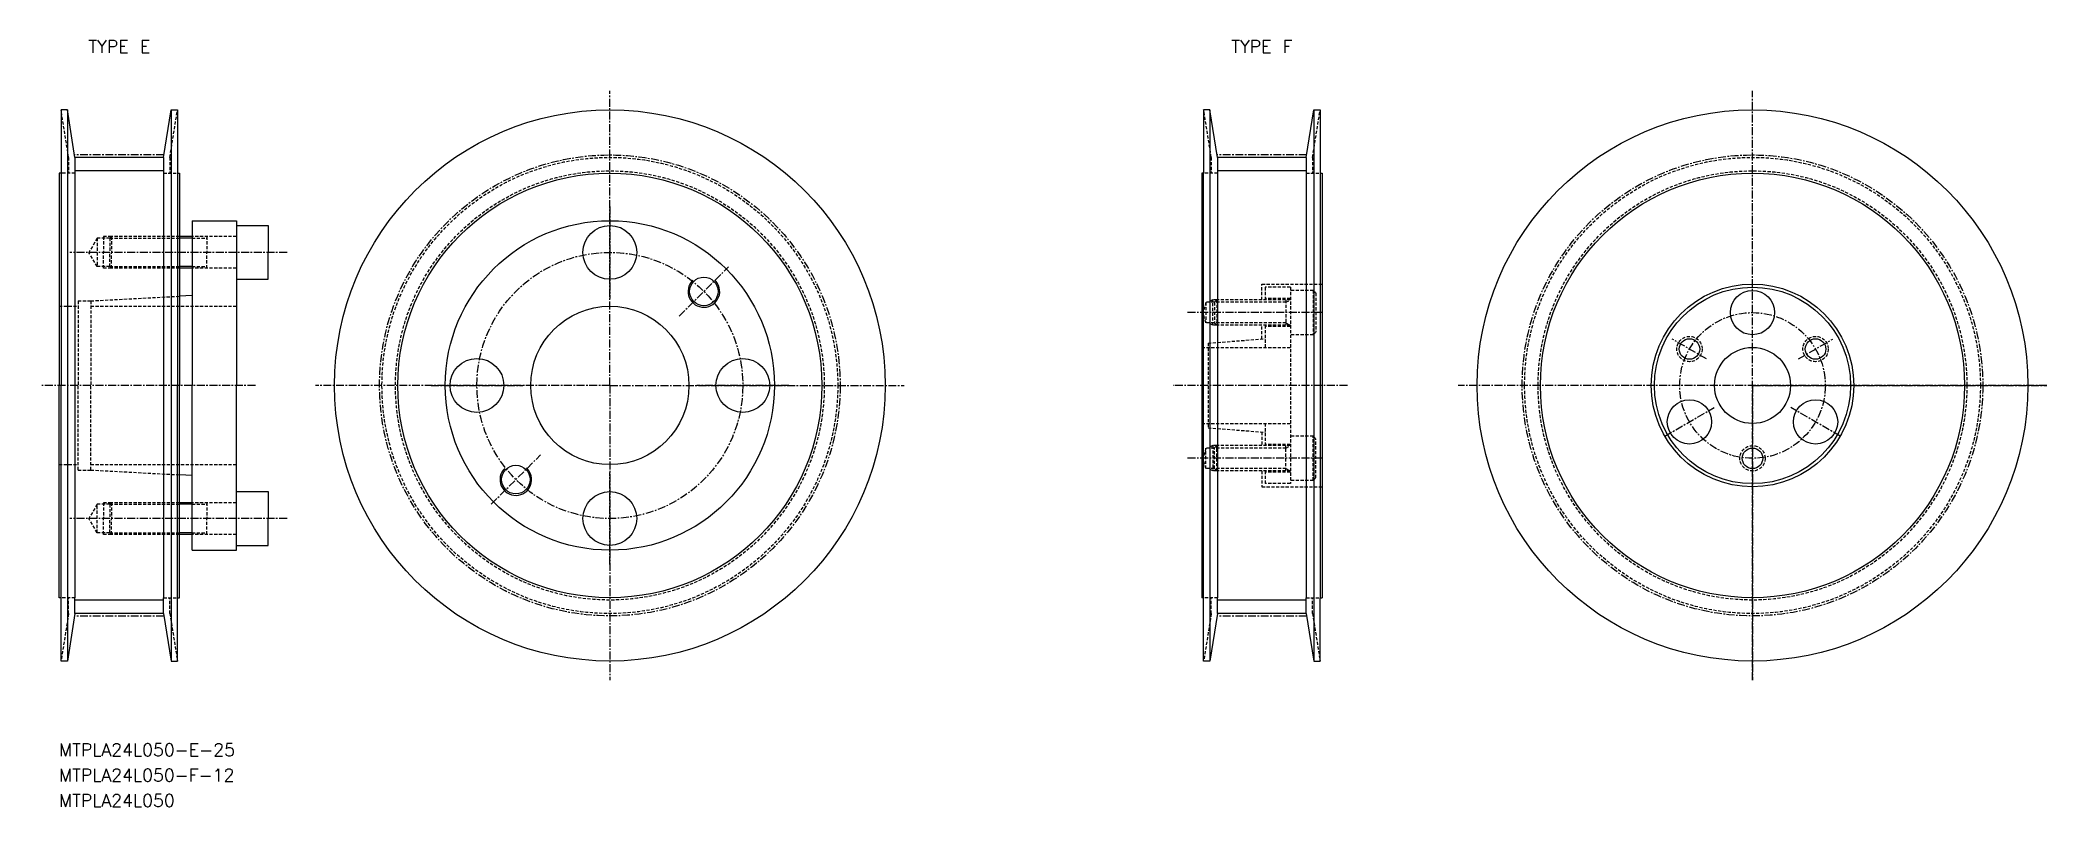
# Model space of a CAD drawing. Extents: x 333 to 650, y 1627 to 1748.
import ezdxf
from ezdxf.enums import TextEntityAlignment as Align

# ---------------------------------------------------------------- set-up
doc = ezdxf.new("R2010")
doc.units = 0
doc.linetypes.add('CENTER', pattern=[2, 1.25, -0.25, 0.25, -0.25])
doc.linetypes.add('DASHED', pattern=[0.75, 0.5, -0.25])
doc.layers.get('0').update_dxf_attribs({"linetype": 'CONTINUOUS'})
doc.layers.add('CENTER', color=1, linetype='CENTER')
doc.styles.add('MISUMI', font='txt.shx')

msp = doc.modelspace()

# ---------------------------------------------------------------- linework, layer by layer
at = {"color": 3, "linetype": 'DASHED'}
for p, q in [((337.8, 1729.38), (336.6, 1736.88)), ((353.8, 1729.38), (355, 1736.88)), ((518.3, 1729.38), (517.1, 1736.88)), ((534.3, 1729.38), (535.5, 1736.88)), ((337.8, 1729.38), (337.8, 1726.88)), ((353.8, 1729.38), (353.8, 1726.88)), ((518.3, 1729.38), (518.3, 1726.88)), ((534.3, 1729.38), (534.3, 1726.88)), ((338.8, 1726.88), (336.6, 1726.88)), ((352.8, 1726.88), (355, 1726.88)), ((519.3, 1726.88), (517.1, 1726.88)), ((533.3, 1726.88), (535.5, 1726.88)), ((342.3, 1716.63), (341, 1714.38)), ((342.3, 1716.63), (342.3, 1712.13)), ((344.3, 1716.63), (342.3, 1716.63)), ((343.3, 1716.88), (343.3, 1714.38)), ((344.55, 1716.88), (343.3, 1716.88)), ((344.55, 1716.88), (344.3, 1716.63)), ((344.3, 1716.63), (355.3, 1716.63)), ((344.3, 1716.63), (344.3, 1714.38)), ((355.3, 1716.88), (344.55, 1716.88)), ((344.55, 1716.88), (344.55, 1714.38)), ((364.3, 1716.88), (357.3, 1716.88)), ((357.3, 1716.63), (359.63, 1716.63)), ((359.63, 1716.88), (359.63, 1714.38)), ((342.3, 1712.13), (341, 1714.38)), ((344.3, 1712.13), (342.3, 1712.13)), ((343.3, 1711.88), (343.3, 1714.38)), ((344.55, 1711.88), (343.3, 1711.88)), ((344.3, 1712.13), (344.3, 1714.38)), ((344.3, 1712.13), (355.3, 1712.13)), ((344.55, 1711.88), (344.3, 1712.13)), ((344.55, 1711.88), (344.55, 1714.38)), ((355.3, 1711.88), (344.55, 1711.88)), ((357.3, 1712.13), (359.63, 1712.13)), ((364.3, 1711.88), (357.3, 1711.88)), ((359.63, 1711.88), (359.63, 1714.38)), ((526.3, 1709.38), (535.8, 1709.38)), ((526.3, 1706.88), (526.3, 1709.38)), ((530.8, 1708.88), (526.8, 1708.88)), ((526.8, 1708.88), (526.8, 1706.88)), ((530.8, 1708.88), (530.8, 1677.88)), ((336.3, 1705.88), (339.3, 1705.88)), ((339.3, 1706.73), (339.3, 1693.38)), ((339.3, 1706.73), (341.3, 1706.73)), ((341.3, 1706.73), (355.3, 1707.47)), ((341.3, 1706.73), (341.3, 1693.38)), ((341.3, 1705.88), (364.3, 1705.88)), ((517.46, 1706.5), (516.98, 1704.88)), ((517.46, 1706.5), (517.46, 1703.25)), ((518.8, 1706.5), (517.46, 1706.5)), ((518.56, 1706.88), (517.9, 1706.5)), ((518.56, 1702.88), (518.56, 1706.88)), ((519.18, 1706.88), (518.56, 1706.88)), ((518.8, 1706.5), (519.18, 1706.88)), ((530.1, 1706.5), (518.8, 1706.5)), ((518.8, 1706.5), (518.8, 1703.25)), ((530.8, 1706.88), (519.18, 1706.88)), ((519.18, 1706.88), (519.18, 1702.88)), ((530.8, 1707.08), (526.8, 1707.08)), ((530.1, 1706.88), (530.1, 1702.88)), ((530.1, 1706.5), (530.76, 1706.88)), ((534.4, 1708.38), (530.8, 1708.38)), ((534.4, 1708.38), (534.4, 1701.38)), ((534.4, 1708.38), (534.8, 1707.98)), ((534.8, 1707.98), (534.8, 1701.78)), ((517.46, 1703.25), (516.98, 1704.88)), ((518.8, 1703.25), (517.46, 1703.25)), ((518.56, 1702.88), (517.9, 1703.25)), ((519.18, 1702.88), (518.56, 1702.88)), ((530.1, 1703.25), (518.8, 1703.25)), ((519.18, 1702.88), (518.8, 1703.25)), ((530.8, 1702.88), (519.18, 1702.88)), ((526.3, 1700.71), (526.3, 1702.88)), ((526.8, 1702.88), (526.8, 1699.38)), ((530.8, 1702.68), (526.8, 1702.68)), ((530.1, 1703.25), (530.76, 1702.88)), ((516.8, 1699.38), (530.8, 1699.38)), ((517.8, 1700.06), (526.8, 1700.75)), ((517.8, 1700.06), (517.8, 1686.69)), ((534.4, 1701.38), (530.8, 1701.38)), ((534.4, 1701.38), (534.8, 1701.78)), ((339.3, 1680.03), (339.3, 1693.38)), ((341.3, 1680.03), (341.3, 1693.38)), ((516.8, 1687.38), (530.8, 1687.38)), ((517.8, 1686.69), (526.8, 1686)), ((526.8, 1687.38), (526.8, 1683.88)), ((517.46, 1683.5), (516.98, 1681.88)), ((517.46, 1680.25), (517.46, 1683.5)), ((518.8, 1683.5), (517.46, 1683.5)), ((518.56, 1683.88), (517.9, 1683.5)), ((518.56, 1683.88), (518.56, 1679.88)), ((519.18, 1683.88), (518.56, 1683.88)), ((519.18, 1683.88), (518.8, 1683.5)), ((530.1, 1683.5), (518.8, 1683.5)), ((518.8, 1680.25), (518.8, 1683.5)), ((530.8, 1683.88), (519.18, 1683.88)), ((519.18, 1679.88), (519.18, 1683.88)), ((526.3, 1686.04), (526.3, 1683.88)), ((530.8, 1684.08), (526.8, 1684.08)), ((530.1, 1679.88), (530.1, 1683.88)), ((530.1, 1683.5), (530.76, 1683.88)), ((534.4, 1685.38), (530.8, 1685.38)), ((534.4, 1678.38), (534.4, 1685.38)), ((534.4, 1685.38), (534.8, 1684.98)), ((534.8, 1678.78), (534.8, 1684.98)), ((336.3, 1680.88), (339.3, 1680.88)), ((341.3, 1680.88), (364.3, 1680.88)), ((517.46, 1680.25), (516.98, 1681.88)), ((518.8, 1680.25), (517.46, 1680.25)), ((518.56, 1679.88), (517.9, 1680.25)), ((530.1, 1680.25), (518.8, 1680.25)), ((518.8, 1680.25), (519.18, 1679.88)), ((530.1, 1680.25), (530.76, 1679.88)), ((339.3, 1680.03), (341.3, 1680.03)), ((341.3, 1680.03), (355.3, 1679.28)), ((519.18, 1679.88), (518.56, 1679.88)), ((530.8, 1679.88), (519.18, 1679.88)), ((526.3, 1679.88), (526.3, 1677.38)), ((526.3, 1677.38), (535.8, 1677.38)), ((526.8, 1679.88), (526.8, 1677.88)), ((530.8, 1679.68), (526.8, 1679.68)), ((530.8, 1677.88), (526.8, 1677.88)), ((534.4, 1678.38), (530.8, 1678.38)), ((534.4, 1678.38), (534.8, 1678.78)), ((342.3, 1674.63), (341, 1672.38)), ((342.3, 1670.13), (342.3, 1674.63)), ((344.3, 1674.63), (342.3, 1674.63)), ((344.55, 1674.88), (343.3, 1674.88)), ((343.3, 1674.88), (343.3, 1672.38)), ((344.55, 1674.88), (344.3, 1674.63)), ((344.3, 1674.63), (355.3, 1674.63)), ((344.3, 1674.63), (344.3, 1672.38)), ((355.3, 1674.88), (344.55, 1674.88)), ((344.55, 1674.88), (344.55, 1672.38)), ((364.3, 1674.88), (357.3, 1674.88)), ((357.3, 1674.63), (359.63, 1674.63)), ((359.63, 1674.88), (359.63, 1672.38)), ((342.3, 1670.13), (341, 1672.38)), ((343.3, 1669.88), (343.3, 1672.38)), ((344.3, 1670.13), (344.3, 1672.38)), ((344.55, 1669.88), (344.55, 1672.38)), ((359.63, 1669.88), (359.63, 1672.38)), ((344.3, 1670.13), (342.3, 1670.13)), ((344.55, 1669.88), (343.3, 1669.88)), ((344.3, 1670.13), (355.3, 1670.13)), ((344.55, 1669.88), (344.3, 1670.13)), ((355.3, 1669.88), (344.55, 1669.88)), ((357.3, 1670.13), (359.63, 1670.13)), ((364.3, 1669.88), (357.3, 1669.88)), ((338.8, 1659.88), (336.6, 1659.88)), ((337.8, 1657.38), (337.8, 1659.88)), ((352.8, 1659.88), (355, 1659.88)), ((353.8, 1657.38), (353.8, 1659.88)), ((519.3, 1659.88), (517.1, 1659.88)), ((518.3, 1657.38), (518.3, 1659.88)), ((533.3, 1659.88), (535.5, 1659.88)), ((534.3, 1657.38), (534.3, 1659.88)), ((337.8, 1657.38), (336.6, 1649.88)), ((353.8, 1657.38), (355, 1649.88)), ((518.3, 1657.38), (517.1, 1649.88)), ((534.3, 1657.38), (535.5, 1649.88))]:
    msp.add_line(p, q, dxfattribs=at)
at = {"color": 7, "linetype": 'CONTINUOUS'}
for p, q in [((336.6, 1736.88), (336.6, 1726.88)), ((337.6, 1736.88), (336.6, 1736.88)), ((337.6, 1736.88), (337.6, 1649.88)), ((338.8, 1729.38), (337.6, 1736.88)), ((352.8, 1729.38), (354, 1736.88)), ((354, 1736.88), (354, 1649.88)), ((354, 1736.88), (355, 1736.88)), ((355, 1736.88), (355, 1726.88)), ((517.1, 1736.88), (517.1, 1726.88)), ((518.1, 1736.88), (517.1, 1736.88)), ((518.1, 1736.88), (518.1, 1649.88)), ((519.3, 1729.38), (518.1, 1736.88)), ((533.3, 1729.38), (534.5, 1736.88)), ((534.5, 1736.88), (534.5, 1649.88)), ((534.5, 1736.88), (535.5, 1736.88)), ((535.5, 1736.88), (535.5, 1726.88)), ((352.8, 1729.38), (338.8, 1729.38)), ((338.8, 1729.38), (338.8, 1726.88)), ((352.8, 1729.38), (352.8, 1726.88)), ((533.3, 1729.38), (519.3, 1729.38)), ((519.3, 1729.38), (519.3, 1726.88)), ((533.3, 1729.38), (533.3, 1726.88)), ((336.3, 1726.88), (336.3, 1693.38)), ((336.6, 1726.88), (336.3, 1726.88)), ((336.6, 1726.88), (336.6, 1693.38)), ((338.8, 1726.88), (338.8, 1659.88)), ((352.8, 1726.88), (352.8, 1659.88)), ((355, 1726.88), (355, 1693.38)), ((355, 1726.88), (355.3, 1726.88)), ((355.3, 1726.88), (355.3, 1716.88)), ((516.8, 1726.88), (516.8, 1659.88)), ((517.1, 1726.88), (516.8, 1726.88)), ((517.1, 1659.88), (517.1, 1726.88)), ((519.3, 1726.88), (519.3, 1659.88)), ((533.3, 1726.88), (533.3, 1659.88)), ((535.5, 1726.88), (535.5, 1659.88)), ((535.5, 1726.88), (535.8, 1726.88)), ((535.8, 1726.88), (535.8, 1659.88)), ((357.3, 1719.38), (364.3, 1719.38)), ((357.3, 1719.38), (357.3, 1716.88)), ((364.3, 1719.38), (364.3, 1718.63)), ((364.3, 1718.63), (364.3, 1710.13)), ((364.3, 1718.63), (369.3, 1718.63)), ((369.3, 1718.63), (369.3, 1714.38)), ((355.3, 1716.88), (355.3, 1711.88)), ((357.3, 1716.88), (355.3, 1716.88)), ((357.3, 1716.88), (357.3, 1711.88)), ((355.3, 1711.88), (355.3, 1707.47)), ((357.3, 1711.88), (355.3, 1711.88)), ((357.3, 1711.88), (357.3, 1707.58)), ((369.3, 1710.13), (369.3, 1714.38)), ((364.3, 1710.13), (364.3, 1693.38)), ((364.3, 1710.13), (369.3, 1710.13)), ((357.3, 1707.58), (355.3, 1707.47)), ((355.3, 1707.47), (355.3, 1693.38)), ((357.3, 1707.58), (357.3, 1693.38)), ((336.3, 1659.88), (336.3, 1693.38)), ((336.6, 1659.88), (336.6, 1693.38)), ((355, 1659.88), (355, 1693.38)), ((355.3, 1679.28), (355.3, 1693.38)), ((357.3, 1679.18), (357.3, 1693.38)), ((364.3, 1676.63), (364.3, 1693.38)), ((355.3, 1674.88), (355.3, 1679.28)), ((357.3, 1679.18), (355.3, 1679.28)), ((357.3, 1674.88), (357.3, 1679.18)), ((355.3, 1669.88), (355.3, 1674.88)), ((357.3, 1674.88), (355.3, 1674.88)), ((357.3, 1669.88), (357.3, 1674.88)), ((364.3, 1668.13), (364.3, 1676.63)), ((364.3, 1676.63), (369.3, 1676.63)), ((369.3, 1676.63), (369.3, 1672.38)), ((369.3, 1668.13), (369.3, 1672.38)), ((355.3, 1659.88), (355.3, 1669.88)), ((357.3, 1669.88), (355.3, 1669.88)), ((357.3, 1667.38), (357.3, 1669.88)), ((364.3, 1668.13), (369.3, 1668.13)), ((364.3, 1667.38), (364.3, 1668.13)), ((357.3, 1667.38), (364.3, 1667.38)), ((336.6, 1659.88), (336.3, 1659.88)), ((336.6, 1649.88), (336.6, 1659.88)), ((338.8, 1657.38), (338.8, 1659.88)), ((352.8, 1657.38), (352.8, 1659.88)), ((355, 1649.88), (355, 1659.88)), ((355, 1659.88), (355.3, 1659.88)), ((517.1, 1659.88), (516.8, 1659.88)), ((517.1, 1649.88), (517.1, 1659.88)), ((519.3, 1657.38), (519.3, 1659.88)), ((533.3, 1657.38), (533.3, 1659.88)), ((535.5, 1649.88), (535.5, 1659.88)), ((535.5, 1659.88), (535.8, 1659.88)), ((338.8, 1657.38), (337.6, 1649.88)), ((352.8, 1657.38), (338.8, 1657.38)), ((352.8, 1657.38), (354, 1649.88)), ((519.3, 1657.38), (518.1, 1649.88)), ((533.3, 1657.38), (519.3, 1657.38)), ((533.3, 1657.38), (534.5, 1649.88)), ((337.6, 1649.88), (336.6, 1649.88)), ((354, 1649.88), (355, 1649.88)), ((518.1, 1649.88), (517.1, 1649.88)), ((534.5, 1649.88), (535.5, 1649.88))]:
    msp.add_line(p, q, dxfattribs=at)
at = {"color": 3, "linetype": 'CONTINUOUS'}
for p, q in [((352.8, 1727.25), (338.8, 1727.25)), ((533.3, 1727.25), (519.3, 1727.25)), ((352.8, 1659.51), (338.8, 1659.51)), ((533.3, 1659.51), (519.3, 1659.51))]:
    msp.add_line(p, q, dxfattribs=at)
at = {"color": 3}
for p, q in [((357.3, 1716.63), (355.3, 1716.63)), ((357.3, 1712.13), (355.3, 1712.13)), ((357.3, 1674.63), (355.3, 1674.63)), ((357.3, 1670.13), (355.3, 1670.13))]:
    msp.add_line(p, q, dxfattribs=at)
at = {"color": 7, "linetype": 'CONTINUOUS'}
for centre, radius in [((423.3, 1693.38), 43.5), ((603.8, 1693.38), 43.5), ((423.3, 1693.38), 33.5), ((603.8, 1693.38), 33.5), ((423.3, 1693.38), 26), ((423.3, 1693.38), 26), ((423.3, 1714.38), 4.25), ((438.15, 1708.22), 2.25), ((603.8, 1693.38), 16), ((603.8, 1693.38), 15.5), ((423.3, 1693.38), 12.5), ((603.8, 1704.88), 3.5), ((593.84, 1699.13), 1.62), ((603.8, 1693.38), 6), ((613.76, 1699.13), 1.62), ((402.3, 1693.38), 4.25), ((444.3, 1693.38), 4.25), ((593.84, 1687.63), 3.5), ((613.76, 1687.63), 3.5), ((603.8, 1681.88), 1.62), ((408.45, 1678.53), 2.25), ((423.3, 1672.38), 4.25)]:
    msp.add_circle(centre, radius, dxfattribs=at)
at = {"color": 3, "linetype": 'DASHED'}
for centre, radius in [((423.3, 1693.38), 36), ((603.8, 1693.38), 36), ((423.3, 1693.38), 33.87), ((603.8, 1693.38), 33.87), ((593.84, 1699.13), 2), ((613.76, 1699.13), 2), ((603.8, 1681.88), 2)]:
    msp.add_circle(centre, radius, dxfattribs=at)
at = {"color": 3}
for centre in [(438.15, 1708.22), (408.45, 1678.53)]:
    msp.add_arc(centre, 2.5, 135, 47, dxfattribs=at)
at = {"layer": 'CENTER', "color": 1, "linetype": 'CENTER'}
for p, q in [((423.3, 1693.38), (423.3, 1739.88)), ((603.8, 1646.88), (603.8, 1739.88)), ((352.86, 1729.76), (338.74, 1729.76)), ((533.36, 1729.76), (519.24, 1729.76)), ((423.3, 1721.63), (423.3, 1707.13)), ((372.3, 1714.38), (338, 1714.38)), ((434.26, 1704.34), (442.04, 1712.11)), ((535.8, 1704.88), (514.51, 1704.88)), ((596.55, 1697.56), (591.13, 1700.69)), ((611.05, 1697.56), (616.47, 1700.69)), ((367.3, 1693.38), (333.3, 1693.38)), ((423.3, 1693.38), (376.8, 1693.38)), ((395.05, 1693.38), (409.55, 1693.38)), ((423.3, 1693.38), (469.8, 1693.38)), ((423.3, 1693.38), (423.3, 1646.88)), ((451.55, 1693.38), (437.05, 1693.38)), ((539.81, 1693.38), (512.3, 1693.38)), ((650.3, 1693.38), (557.3, 1693.38)), ((603.8, 1693.38), (650.3, 1693.38)), ((603.8, 1693.38), (603.8, 1646.88)), ((589.94, 1685.38), (597.74, 1689.88)), ((617.66, 1685.38), (609.86, 1689.88)), ((404.56, 1674.64), (412.34, 1682.42)), ((535.8, 1681.88), (514.51, 1681.88)), ((423.3, 1665.13), (423.3, 1679.63)), ((372.3, 1672.38), (338, 1672.38)), ((352.86, 1656.99), (338.74, 1656.99)), ((533.36, 1656.99), (519.24, 1656.99))]:
    msp.add_line(p, q, dxfattribs=at)
for centre, radius in [((423.3, 1693.38), 36.38), ((603.8, 1693.38), 36.38), ((423.3, 1693.38), 21), ((603.8, 1693.38), 11.5)]:
    msp.add_circle(centre, radius, dxfattribs=at)

# ---------------------------------------------------------------- texts
at = {"color": 7, "linetype": 'CONTINUOUS', "style": 'MISUMI'}
for s, p in [('TYPE E', (345.8, 1746.88)), ('TYPE F', (526.3, 1746.88))]:
    msp.add_text(s, height=2, dxfattribs=at).set_placement(p, align=Align.MIDDLE_CENTER)
for s, p in [('MTPLA24L050-E-25', (336.3, 1634.88)), ('MTPLA24L050-F-12', (336.3, 1630.88)), ('MTPLA24L050', (336.3, 1626.88))]:
    msp.add_text(s, height=2, dxfattribs=at).set_placement(p)

doc.saveas('drawing.dxf')
